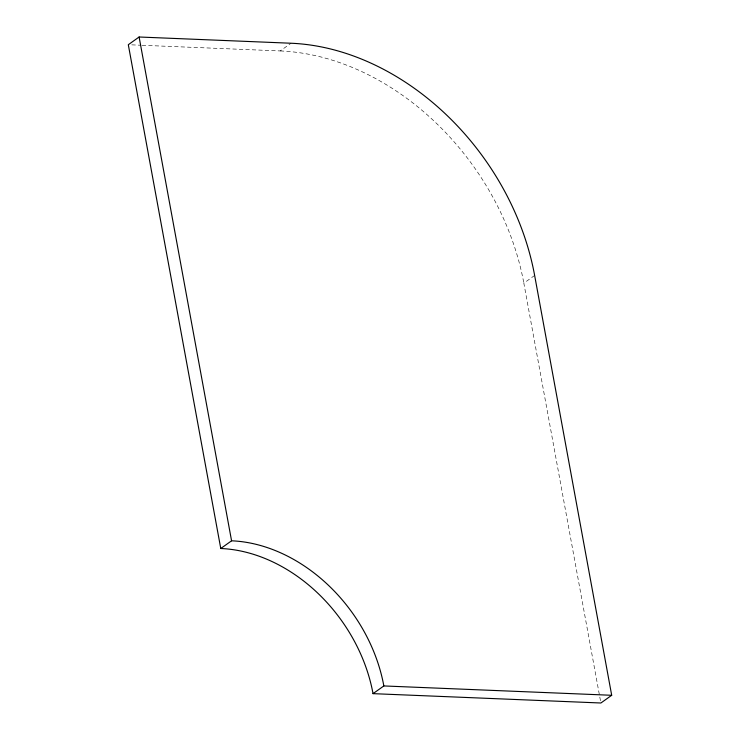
<?xml version="1.0" encoding="UTF-8"?>
<svg xmlns="http://www.w3.org/2000/svg" width="740" height="740" viewBox="0 0 740 740"><rect width="100%" height="100%" fill="white"/><g stroke="black" fill="none" stroke-linecap="round" stroke-linejoin="round"><path stroke-width="0.56" stroke-dasharray="3.7 2.78" d="M142.108 45.279L280.201 50.94L291.014 43.235M600.473 700.734L523.837 283.17L534.641 275.456M131.757 44.853L140.961 45.233M280.201 50.94A240.768 186.933 54.5 0 1 523.837 283.17"/><path stroke-width="1.11" d="M139.111 37L128.307 44.715L220.77 548.507A150.479 116.837 54.5 0 1 373.034 693.648L600.889 703L611.693 695.285L534.641 275.456A240.768 186.933 54.5 0 0 291.014 43.235L139.111 37L231.574 540.801A150.479 116.837 54.5 0 1 383.847 685.943L611.693 695.285M220.77 548.507L231.574 540.801M373.034 693.648L383.847 685.943"/></g></svg>
